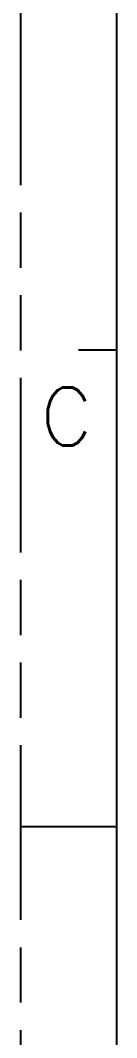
# Model space of a CAD drawing. Extents: x -81 to 328, y -202 to 89.
# Drawn here: x -81.2 to -76, y -87.2 to -31.8 of the extents above; entities that cross this region are included whole.
import ezdxf

# ---------------------------------------------------------------- set-up
doc = ezdxf.new("R2010")
doc.units = 0
doc.linetypes.add('PHANTOM', pattern=[29.5, 9.5, -1.5, 3, -1.5, 3, -1.5, 9.5])
doc.layers.add('0PAPERF', color=2, linetype='PHANTOM', plot=False)
doc.styles.add('SIMPLEX', font='simplex.shx')

msp = doc.modelspace()

# ---------------------------------------------------------------- linework, layer by layer
for p, q in [((-75.96, 80.01), (-75.96, -197.177)), ((-75.96, -49.759), (-78.036, -49.759)), ((-75.96, -75.713), (-81.151, -75.713))]:
    msp.add_line(p, q)
at = {"layer": '0PAPERF'}
msp.add_line((-81.195, 88.728), (-81.195, -202.408), dxfattribs=at)

# ---------------------------------------------------------------- texts
at = {"style": 'SIMPLEX'}
msp.add_text('C', height=3.156, dxfattribs=at).set_placement((-80.112, -54.95))

doc.saveas('drawing.dxf')
